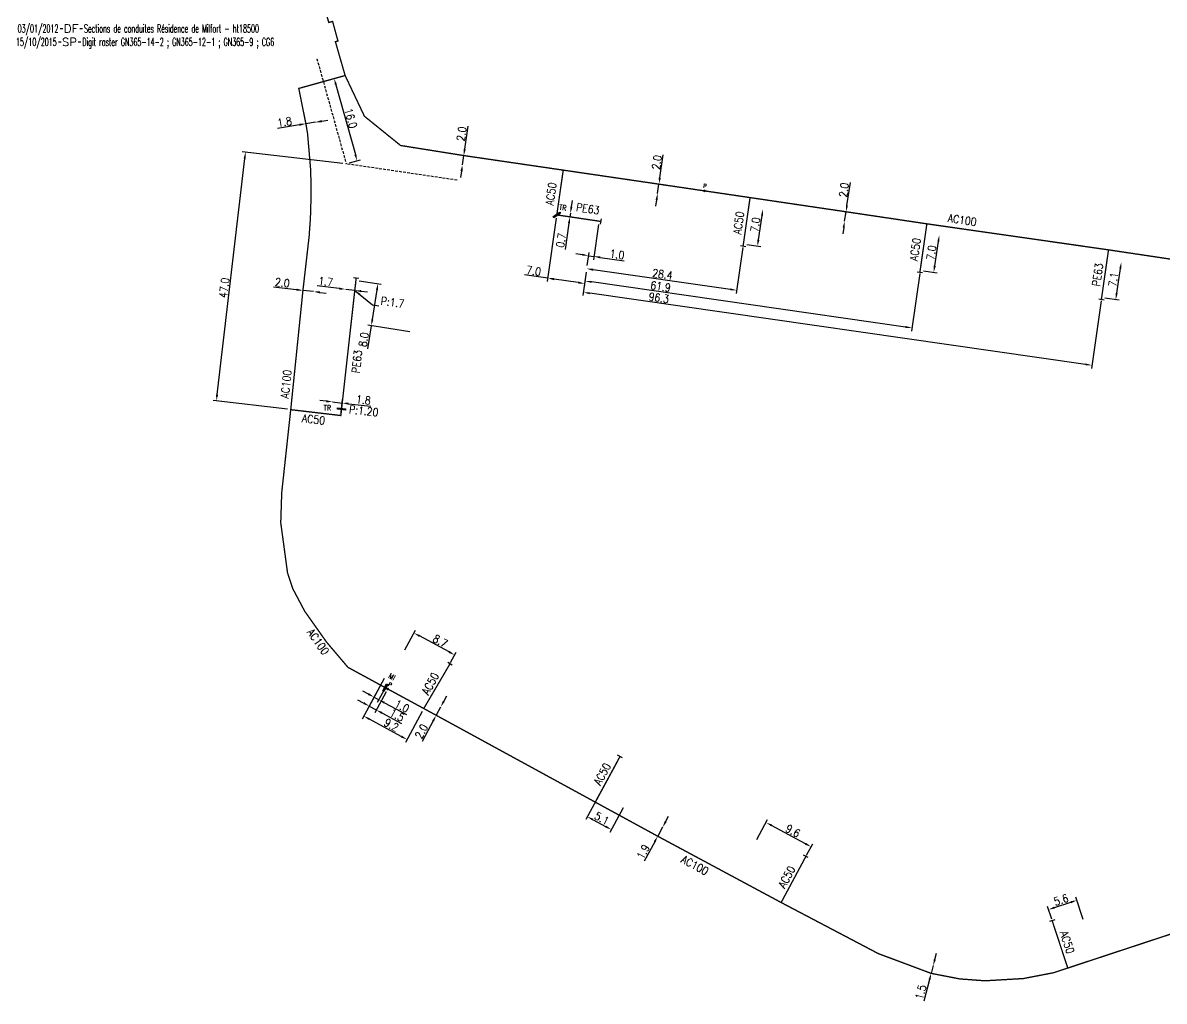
# Model space of a CAD drawing. Header units: millimetres. Extents: x 115991 to 117009, y 129000 to 129990.
# Drawn here: x 116576.5 to 116790.4, y 129053.6 to 129237.1 of the extents above; entities that cross this region are included whole.
import ezdxf
from ezdxf.enums import TextEntityAlignment as Align

# ---------------------------------------------------------------- set-up
doc = ezdxf.new("R2010")
doc.units = ezdxf.units.MM
doc.header["$PDMODE"] = 34
for name, pattern in [('DASHED', [0.75, 0.5, -0.25]), ('L_25_AP', [2000, 1000, 1000]), ('L_25_PE', [2000, 1000, 1000])]:
    doc.linetypes.add(name, pattern=pattern)
doc.layers.get('0').update_dxf_attribs({"linetype": 'CONTINUOUS'})
doc.layers.get('DEFPOINTS').update_dxf_attribs({"linetype": 'CONTINUOUS'})
for name, color, linetype in [('L_150', 1, 'CONTINUOUS'), ('L_300', 7, 'CONTINUOUS'), ('L_340', 7, 'CONTINUOUS'), ('L_910', 7, 'CONTINUOUS')]:
    doc.layers.add(name, color=color, linetype=linetype)
doc.styles.add('G_ROMANS', font='ROMANS.SHX', dxfattribs={"width": 0.75})
doc.styles.get("Standard").update_dxf_attribs({"font": 'romans.shx', "width": 0.85})
doc.dimstyles.get("Standard").update_dxf_attribs({"dimtxt": 1.5, "dimasz": 1.2, "dimexe": 0.625, "dimexo": 0.625, "dimgap": 0.25, "dimtad": 1, "dimdec": 1, "dimzin": 0, "dimdsep": 46, "dimtxsty": 'Standard', "dimcen": -0.5, "dimadec": 0, "dimazin": 0, "dimtfac": 1, "dimtdec": 1, "dimtmove": 0, "dimatfit": 3, "dimfxl": 0, "dimtolj": 1, "dimtzin": 0, "dimarcsym": 0})

# ---------------------------------------------------------------- blocks, each defined once
blk = doc.blocks.new('GIS_MODF')
at = {"color": 0, "linetype": 'Continuous', "flags": 128}
for points in [[(-2.18, -0.01), (-1.68, -0.01)], [(1.52, -0.01), (2.02, -0.01)]]:
    blk.add_lwpolyline(points, dxfattribs=at)
at = {"color": 0, "linetype": 'Continuous', "width": 0.5}
blk.add_attdef('DATE', text='', height=1.5, dxfattribs=at).set_placement((-2.5, -0.8), align=Align.RIGHT)
at = {"color": 0, "linetype": 'Continuous', "width": 1.771291}
blk.add_attdef('USER', text='', height=1.5, dxfattribs=at).set_placement((-1.51, -0.8), (1.28, -0.8), align=Align.FIT)
at = {"color": 0, "linetype": 'Continuous', "width": 0.5}
blk.add_attdef('DESC', (2.29, -0.8), '', height=1.5, dxfattribs=at)
blk = doc.blocks.new('*D537')
at = {"layer": 'DEFPOINTS', "color": 0, "linetype": 'Continuous', "transparency": 16777216}
for p in [(116644.5, 129114.69), (116640.37, 129107.08), (116651.61, 129108.51)]:
    blk.add_point(p, dxfattribs=at)
at = {"layer": 'L_150', "color": 0, "linetype": 'Continuous', "lineweight": -2, "transparency": 16777216}
for p, q in [((116644.2, 129114.14), (116640.07, 129106.53)), ((116647.4, 129103.27), (116641.43, 129106.51)), ((116651.31, 129107.96), (116648.16, 129102.15))]:
    blk.add_line(p, q, dxfattribs=at)
at = {"layer": 'L_150', "color": 0, "linetype": 'Continuous', "transparency": 16777216}
for points in [[(116641.52, 129106.69), (116641.33, 129106.34), (116640.37, 129107.08)], [(116647.5, 129103.45), (116647.31, 129103.09), (116648.46, 129102.7)]]:
    blk.add_solid(points, dxfattribs=at)
at = {"layer": 'L_150', "color": 0, "linetype": 'Continuous', "transparency": 16777216, "insert": (116645.54, 129105.42), "char_height": 1.5, "attachment_point": 5, "rotation": 331.5346}
blk.add_mtext('\\A1;9.2', dxfattribs=at)
blk = doc.blocks.new('*D539')
at = {"layer": 'DEFPOINTS', "color": 0, "linetype": 'Continuous', "transparency": 16777216}
for p in [(116644.5, 129114.69), (116644.84, 129112.18), (116641.39, 129108.96)]:
    blk.add_point(p, dxfattribs=at)
at = {"layer": 'L_300', "color": 0, "linetype": 'Continuous', "lineweight": -2, "transparency": 16777216}
for p, q in [((116644.2, 129114.14), (116641.09, 129108.41)), ((116644.54, 129111.63), (116642.41, 129107.69)), ((116640.33, 129109.53), (116639.28, 129110.1)), ((116641.39, 129108.96), (116642.71, 129108.24)), ((116643.76, 129107.67), (116647.44, 129105.68))]:
    blk.add_line(p, q, dxfattribs=at)
at = {"layer": 'L_300', "color": 0, "linetype": 'Continuous', "transparency": 16777216}
for points in [[(116640.43, 129109.71), (116640.24, 129109.35), (116641.39, 129108.96)], [(116643.86, 129107.85), (116643.67, 129107.5), (116642.71, 129108.24)]]:
    blk.add_solid(points, dxfattribs=at)
at = {"layer": 'L_300', "color": 0, "linetype": 'Continuous', "transparency": 16777216, "insert": (116646.61, 129107.27), "char_height": 1.5, "attachment_point": 5, "rotation": 331.5346}
blk.add_mtext('\\A1;1.5', dxfattribs=at)
blk = doc.blocks.new('L_340_16')
at = {"linetype": 'Continuous'}
blk.add_hatch(color=0, dxfattribs=at).paths.add_polyline_path([(0.12, 0.75), (-0.12, 0.75), (-0.12, -0.75), (0.12, -0.75)])
at = {"color": 0, "linetype": 'Continuous'}
blk.add_lwpolyline([(-0.12, 0.75), (0.12, 0.75), (0.12, -0.75), (-0.12, -0.75)], close=True, dxfattribs=at)
at = {"color": 0, "linetype": 'Continuous', "width": 0.75}
for tag, height, flags, p in [('MI', 1, 8, (0, 2.5)), ('DEF_TYPE', 1.2, 3, (0, -6.94)), ('DEF_LEG', 1.2, 3, (0, -5))]:
    blk.add_attdef(tag, text='', height=height, dxfattribs=dict(at, flags=flags)).set_placement(p, align=Align.MIDDLE)
blk = doc.blocks.new('L_300_12')
at = {"color": 0, "linetype": 'Continuous', "const_width": 0.497, "flags": 128}
blk.add_lwpolyline([(-0.25, 0, 1), (0.25, 0, 1)], format="xyb", close=True, dxfattribs=at)
at = {"color": 0, "linetype": 'Continuous', "style": 'G_ROMANS', "width": 0.75}
blk.add_text('P', height=1.5, dxfattribs=at).set_placement((0, 1.85), align=Align.MIDDLE)
at = {"color": 0, "linetype": 'Continuous', "style": 'G_ROMANS', "width": 0.75, "flags": 3}
for tag, p in [('DEF_COUP', (0, -7.5)), ('DEF_LEG', (0, -5)), ('DEF_TYPE', (0, -10))]:
    blk.add_attdef(tag, text='', height=1.2, dxfattribs=at).set_placement(p, align=Align.MIDDLE)
blk = doc.blocks.new('L_340_07')
at = {"color": 0, "linetype": 'Continuous', "const_width": 0.25, "flags": 128}
blk.add_lwpolyline([(0, 0), (1.25, 0)], dxfattribs=at)
at = {"color": 0, "linetype": 'Continuous', "flags": 128}
blk.add_lwpolyline([(1.25, -0.5), (1.25, 0.5)], dxfattribs=at)
at = {"color": 0, "linetype": 'Continuous', "style": 'G_ROMANS', "width": 0.75, "flags": 3}
for tag, p in [('DEF_LEG', (0.72, -3.47)), ('DEF_COUP', (0.72, -5.97)), ('DEF_TYPE', (0.72, -8.47))]:
    blk.add_attdef(tag, text='', height=1.2, dxfattribs=at).set_placement(p, align=Align.MIDDLE)
blk = doc.blocks.new('L_340_19')
at = {"linetype": 'Continuous'}
blk.add_hatch(color=0, dxfattribs=at).paths.add_polyline_path([(0.125, 0.75), (-0.125, 0.75), (-0.125, -0.75), (0.125, -0.75)])
at = {"color": 0, "linetype": 'Continuous'}
blk.add_lwpolyline([(-0.125, 0.75), (0.125, 0.75), (0.125, -0.75), (-0.125, -0.75)], close=True, dxfattribs=at)
at = {"color": 0, "linetype": 'Continuous', "style": 'G_ROMANS', "width": 0.75}
for tag, height, flags, p in [('TR', 1.5, 8, (0, 3)), ('DEF_LEG', 1.2, 3, (0, -5)), ('DEF_COUP', 1.2, 3, (0, -7.5)), ('DEF_TYPE', 1.2, 3, (0, -10))]:
    blk.add_attdef(tag, text='', height=height, dxfattribs=dict(at, flags=flags)).set_placement(p, align=Align.MIDDLE)
blk = doc.blocks.new('*D463')
at = {"layer": 'DEFPOINTS', "color": 0, "linetype": 'Continuous', "transparency": 16777216}
for p in [(116636.87, 129227.21), (116637.07, 129210.65), (116639.11, 129211.22)]:
    blk.add_point(p, dxfattribs=at)
at = {"layer": 'L_150', "color": 0, "linetype": 'Continuous', "lineweight": -2, "transparency": 16777216}
for p, q in [((116636.27, 129227.04), (116634.22, 129226.47)), ((116635.14, 129225.48), (116638.79, 129212.38)), ((116637.67, 129210.82), (116639.72, 129211.39))]:
    blk.add_line(p, q, dxfattribs=at)
at = {"layer": 'L_150', "color": 0, "linetype": 'Continuous', "transparency": 16777216}
for points in [[(116635.34, 129225.53), (116634.95, 129225.42), (116634.82, 129226.63)], [(116638.98, 129212.43), (116638.6, 129212.32), (116639.11, 129211.22)]]:
    blk.add_solid(points, dxfattribs=at)
at = {"layer": 'L_150', "color": 0, "linetype": 'Continuous', "transparency": 16777216, "insert": (116637.93, 129219.2), "char_height": 1.5, "attachment_point": 5, "rotation": 285.558}
blk.add_mtext('\\A1;16.0', dxfattribs=at)
blk = doc.blocks.new('*D465')
at = {"layer": 'DEFPOINTS', "color": 0, "linetype": 'Continuous', "transparency": 16777216}
for p in [(116676.54, 129201.07), (116682.16, 129190.97), (116674.84, 129189.2)]:
    blk.add_point(p, dxfattribs=at)
at = {"layer": 'L_340', "color": 0, "linetype": 'Continuous', "lineweight": -2, "transparency": 16777216}
for p, q in [((116676.45, 129200.46), (116674.75, 129188.58)), ((116682.07, 129190.35), (116681.68, 129187.58)), ((116674.84, 129189.2), (116670.51, 129189.82)), ((116680.58, 129188.37), (116676.03, 129189.03))]:
    blk.add_line(p, q, dxfattribs=at)
at = {"layer": 'L_340', "color": 0, "linetype": 'Continuous', "transparency": 16777216}
for points in [[(116676.05, 129189.23), (116676, 129188.83), (116674.84, 129189.2)], [(116680.61, 129188.57), (116680.55, 129188.18), (116681.77, 129188.2)]]:
    blk.add_solid(points, dxfattribs=at)
at = {"layer": 'L_340', "color": 0, "linetype": 'Continuous', "transparency": 16777216, "insert": (116672.22, 129190.58), "char_height": 1.5, "attachment_point": 5, "rotation": 351.8258}
blk.add_mtext('\\A1;7.0', dxfattribs=at)
blk = doc.blocks.new('*D466')
at = {"layer": 'DEFPOINTS', "color": 0, "linetype": 'Continuous', "transparency": 16777216}
for p in [(116679.01, 129200.71), (116679.11, 129201.4), (116679.11, 129201.4)]:
    blk.add_point(p, dxfattribs=at)
at = {"layer": 'L_150', "color": 0, "linetype": 'Continuous', "lineweight": -2, "transparency": 16777216}
for p, q in [((116679.28, 129202.59), (116679.46, 129203.78)), ((116679.11, 129201.4), (116679.01, 129200.71)), ((116678.83, 129199.52), (116678.1, 129194.59))]:
    blk.add_line(p, q, dxfattribs=at)
at = {"layer": 'L_150', "color": 0, "linetype": 'Continuous', "transparency": 16777216}
for points in [[(116678.63, 129199.55), (116679.03, 129199.49), (116679.01, 129200.71)], [(116679.09, 129202.62), (116679.48, 129202.56), (116679.11, 129201.4)]]:
    blk.add_solid(points, dxfattribs=at)
at = {"layer": 'L_150', "color": 0, "linetype": 'Continuous', "transparency": 16777216, "insert": (116677.34, 129196.31), "char_height": 1.5, "attachment_point": 5, "rotation": 81.5916}
blk.add_mtext('\\A1;0.7', dxfattribs=at)
blk = doc.blocks.new('*D521')
at = {"layer": 'DEFPOINTS', "color": 0, "linetype": 'Continuous', "transparency": 16777216}
for p in [(116659.11, 129212.2), (116658.86, 129210.46), (116658.86, 129210.46)]:
    blk.add_point(p, dxfattribs=at)
at = {"layer": 'L_150', "color": 0, "linetype": 'Continuous', "lineweight": -2, "transparency": 16777216}
for p, q in [((116659.29, 129213.38), (116659.93, 129217.71)), ((116658.86, 129210.46), (116659.11, 129212.2)), ((116658.68, 129209.28), (116658.5, 129208.09)), ((116659.47, 129210.37), (116659.47, 129210.37))]:
    blk.add_line(p, q, dxfattribs=at)
at = {"layer": 'L_150', "color": 0, "linetype": 'Continuous', "transparency": 16777216}
for points in [[(116659.09, 129213.41), (116659.48, 129213.35), (116659.11, 129212.2)], [(116658.48, 129209.31), (116658.88, 129209.25), (116658.86, 129210.46)]]:
    blk.add_solid(points, dxfattribs=at)
at = {"layer": 'L_150', "color": 0, "linetype": 'Continuous', "transparency": 16777216, "insert": (116658.7, 129216.28), "char_height": 1.5, "attachment_point": 5, "rotation": 81.5946}
blk.add_mtext('\\A1;2.0', dxfattribs=at)
blk = doc.blocks.new('*D527')
at = {"layer": 'DEFPOINTS', "color": 0, "linetype": 'Continuous', "transparency": 16777216}
for p in [(116782.36, 129192.22), (116782.36, 129192.22), (116778.68, 129185.61)]:
    blk.add_point(p, dxfattribs=at)
at = {"layer": 'L_340', "color": 0, "linetype": 'Continuous', "lineweight": -2, "transparency": 16777216}
for p, q in [((116781.5, 129186.4), (116782.18, 129191.03)), ((116779.3, 129185.52), (116781.94, 129185.13))]:
    blk.add_line(p, q, dxfattribs=at)
at = {"layer": 'L_340', "color": 0, "linetype": 'Continuous', "transparency": 16777216}
for points in [[(116781.98, 129191.06), (116782.38, 129191), (116782.36, 129192.22)], [(116781.3, 129186.43), (116781.7, 129186.38), (116781.32, 129185.22)]]:
    blk.add_solid(points, dxfattribs=at)
at = {"layer": 'L_340', "color": 0, "linetype": 'Continuous', "transparency": 16777216, "insert": (116780.86, 129188.95), "char_height": 1.5, "attachment_point": 5, "rotation": 81.5946}
blk.add_mtext('\\A1;7.1', dxfattribs=at)
blk = doc.blocks.new('*D530')
at = {"layer": 'DEFPOINTS', "color": 0, "linetype": 'Continuous', "transparency": 16777216}
for p in [(116629.51, 129218.17), (116631.29, 129218.46), (116631.29, 129218.46)]:
    blk.add_point(p, dxfattribs=at)
at = {"layer": 'L_150', "color": 0, "linetype": 'Continuous', "lineweight": -2, "transparency": 16777216}
for p, q in [((116628.33, 129217.97), (116624.2, 129217.28)), ((116631.29, 129218.46), (116629.51, 129218.17)), ((116632.47, 129218.66), (116633.65, 129218.86))]:
    blk.add_line(p, q, dxfattribs=at)
at = {"layer": 'L_150', "color": 0, "linetype": 'Continuous', "transparency": 16777216}
for points in [[(116628.3, 129218.17), (116628.36, 129217.77), (116629.51, 129218.17)], [(116632.44, 129218.86), (116632.5, 129218.46), (116631.29, 129218.46)]]:
    blk.add_solid(points, dxfattribs=at)
at = {"layer": 'L_150', "color": 0, "linetype": 'Continuous', "transparency": 16777216, "insert": (116625.51, 129218.51), "char_height": 1.5, "attachment_point": 5, "rotation": 9.4816}
blk.add_mtext('\\A1;1.8', dxfattribs=at)
blk = doc.blocks.new('*D531')
at = {"layer": 'DEFPOINTS', "color": 0, "linetype": 'Continuous', "transparency": 16777216}
for p in [(116638.89, 129188.84), (116641.77, 129180.28), (116649.62, 129179.03)]:
    blk.add_point(p, dxfattribs=at)
at = {"layer": 'L_340', "color": 0, "linetype": 'Continuous', "lineweight": -2, "transparency": 16777216}
for p, q in [((116639.51, 129188.74), (116643.65, 129188.08)), ((116642.84, 129187), (116641.96, 129181.47)), ((116641.77, 129180.28), (116641.08, 129175.97)), ((116649.01, 129179.13), (116641.15, 129180.38))]:
    blk.add_line(p, q, dxfattribs=at)
at = {"layer": 'L_340', "color": 0, "linetype": 'Continuous', "transparency": 16777216}
for points in [[(116642.64, 129187.03), (116643.04, 129186.97), (116643.03, 129188.18)], [(116641.76, 129181.5), (116642.16, 129181.44), (116641.77, 129180.28)]]:
    blk.add_solid(points, dxfattribs=at)
at = {"layer": 'L_340', "color": 0, "linetype": 'Continuous', "transparency": 16777216, "insert": (116640.34, 129177.69), "char_height": 1.5, "attachment_point": 5, "rotation": 80.9346}
blk.add_mtext('\\A1;8.0', dxfattribs=at)
blk = doc.blocks.new('*D532')
at = {"layer": 'DEFPOINTS', "color": 0, "linetype": 'Continuous', "transparency": 16777216}
for p in [(116638.89, 129188.84), (116636.97, 129187.11), (116636.97, 129187.11)]:
    blk.add_point(p, dxfattribs=at)
at = {"layer": 'L_340', "color": 0, "linetype": 'Continuous', "lineweight": -2, "transparency": 16777216}
for p, q in [((116638.82, 129188.22), (116638.59, 129186.29)), ((116635.78, 129187.25), (116631.62, 129187.75)), ((116638.66, 129186.91), (116636.97, 129187.11)), ((116637.05, 129187.73), (116637.05, 129187.73)), ((116639.85, 129186.77), (116641.04, 129186.63))]:
    blk.add_line(p, q, dxfattribs=at)
at = {"layer": 'L_340', "color": 0, "linetype": 'Continuous', "transparency": 16777216}
for points in [[(116635.81, 129187.45), (116635.76, 129187.06), (116636.97, 129187.11)], [(116639.88, 129186.97), (116639.83, 129186.57), (116638.66, 129186.91)]]:
    blk.add_solid(points, dxfattribs=at)
at = {"layer": 'L_340', "color": 0, "linetype": 'Continuous', "transparency": 16777216, "insert": (116633.22, 129188.57), "char_height": 1.5, "attachment_point": 5, "rotation": 353.2099}
blk.add_mtext('\\A1;1.7', dxfattribs=at)
blk = doc.blocks.new('*D533')
at = {"layer": 'DEFPOINTS', "color": 0, "linetype": 'Continuous', "transparency": 16777216}
for p in [(116628.96, 129186.92), (116630.95, 129186.69), (116630.95, 129186.69)]:
    blk.add_point(p, dxfattribs=at)
at = {"layer": 'L_150', "color": 0, "linetype": 'Continuous', "lineweight": -2, "transparency": 16777216}
for p, q in [((116627.77, 129187.05), (116623.42, 129187.55)), ((116630.95, 129186.69), (116628.96, 129186.92)), ((116632.14, 129186.55), (116633.33, 129186.41))]:
    blk.add_line(p, q, dxfattribs=at)
at = {"layer": 'L_150', "color": 0, "linetype": 'Continuous', "transparency": 16777216}
for points in [[(116627.79, 129187.25), (116627.74, 129186.85), (116628.96, 129186.92)], [(116632.16, 129186.75), (116632.12, 129186.35), (116630.95, 129186.69)]]:
    blk.add_solid(points, dxfattribs=at)
at = {"layer": 'L_150', "color": 0, "linetype": 'Continuous', "transparency": 16777216, "insert": (116625.11, 129188.36), "char_height": 1.5, "attachment_point": 5, "rotation": 353.4539}
blk.add_mtext('\\A1;2.0', dxfattribs=at)
blk = doc.blocks.new('*D534')
at = {"layer": 'DEFPOINTS', "color": 0, "linetype": 'Continuous', "transparency": 16777216}
for p in [(116618.19, 129212.86), (116637.07, 129210.65), (116626.67, 129164.55)]:
    blk.add_point(p, dxfattribs=at)
at = {"layer": 'L_150', "color": 0, "linetype": 'Continuous', "lineweight": -2, "transparency": 16777216}
for p, q in [((116612.87, 129167.37), (116618.05, 129211.67)), ((116636.44, 129210.72), (116617.57, 129212.93)), ((116626.05, 129164.62), (116612.11, 129166.25))]:
    blk.add_line(p, q, dxfattribs=at)
at = {"layer": 'L_150', "color": 0, "linetype": 'Continuous', "transparency": 16777216}
for points in [[(116617.85, 129211.69), (116618.25, 129211.64), (116618.19, 129212.86)], [(116612.67, 129167.39), (116613.07, 129167.34), (116612.73, 129166.18)]]:
    blk.add_solid(points, dxfattribs=at)
at = {"layer": 'L_150', "color": 0, "linetype": 'Continuous', "transparency": 16777216, "insert": (116614.2, 129187.39), "char_height": 1.5, "attachment_point": 5, "rotation": 83.3319}
blk.add_mtext('\\A1;47.0', dxfattribs=at)
blk = doc.blocks.new('*D535')
at = {"layer": 'DEFPOINTS', "color": 0, "linetype": 'Continuous', "transparency": 16777216}
for p in [(116634.53, 129166), (116634.53, 129166), (116636.06, 129163.45)]:
    blk.add_point(p, dxfattribs=at)
at = {"layer": 'L_150', "color": 0, "linetype": 'Continuous', "lineweight": -2, "transparency": 16777216}
for p, q in [((116636.13, 129164.07), (116636.38, 129166.43)), ((116633.33, 129166.13), (116632.14, 129166.26)), ((116634.53, 129166), (116636.32, 129165.8)), ((116637.51, 129165.67), (116641.67, 129165.22))]:
    blk.add_line(p, q, dxfattribs=at)
at = {"layer": 'L_150', "color": 0, "linetype": 'Continuous', "transparency": 16777216}
for points in [[(116633.36, 129166.33), (116633.31, 129165.93), (116634.53, 129166)], [(116637.53, 129165.87), (116637.49, 129165.48), (116636.32, 129165.8)]]:
    blk.add_solid(points, dxfattribs=at)
at = {"layer": 'L_150', "color": 0, "linetype": 'Continuous', "transparency": 16777216, "insert": (116640.3, 129166.38), "char_height": 1.5, "attachment_point": 5, "rotation": 353.8179}
blk.add_mtext('\\A1;1.8', dxfattribs=at)
blk = doc.blocks.new('*D536')
at = {"layer": 'DEFPOINTS', "color": 0, "linetype": 'Continuous', "transparency": 16777216}
for p in [(116654.77, 129108.78), (116654.77, 129108.78), (116653.94, 129107.24)]:
    blk.add_point(p, dxfattribs=at)
at = {"layer": 'L_150', "color": 0, "linetype": 'Continuous', "lineweight": -2, "transparency": 16777216}
for p, q in [((116655.35, 129109.84), (116655.92, 129110.89)), ((116654.77, 129108.78), (116653.94, 129107.24)), ((116653.37, 129106.19), (116651.28, 129102.35))]:
    blk.add_line(p, q, dxfattribs=at)
at = {"layer": 'L_150', "color": 0, "linetype": 'Continuous', "transparency": 16777216}
for points in [[(116655.17, 129109.93), (116655.52, 129109.74), (116654.77, 129108.78)], [(116653.19, 129106.28), (116653.54, 129106.09), (116653.94, 129107.24)]]:
    blk.add_solid(points, dxfattribs=at)
at = {"layer": 'L_150', "color": 0, "linetype": 'Continuous', "transparency": 16777216, "insert": (116651.16, 129104.22), "char_height": 1.5, "attachment_point": 5, "rotation": 61.5346}
blk.add_mtext('\\A1;2.0', dxfattribs=at)
blk = doc.blocks.new('*D540')
at = {"layer": 'DEFPOINTS', "color": 0, "linetype": 'Continuous', "transparency": 16777216}
for p in [(116649.75, 129122.68), (116647.74, 129118.97), (116656.33, 129116.56)]:
    blk.add_point(p, dxfattribs=at)
at = {"layer": 'L_340', "color": 0, "linetype": 'Continuous', "lineweight": -2, "transparency": 16777216}
for p, q in [((116648.04, 129119.52), (116650.04, 129123.23)), ((116656.35, 129119.12), (116650.8, 129122.11)), ((116656.63, 129117.11), (116657.7, 129119.1))]:
    blk.add_line(p, q, dxfattribs=at)
at = {"layer": 'L_340', "color": 0, "linetype": 'Continuous', "transparency": 16777216}
for points in [[(116650.9, 129122.29), (116650.71, 129121.94), (116649.75, 129122.68)], [(116656.44, 129119.3), (116656.25, 129118.94), (116657.4, 129118.55)]]:
    blk.add_solid(points, dxfattribs=at)
at = {"layer": 'L_340', "color": 0, "linetype": 'Continuous', "transparency": 16777216, "insert": (116654.69, 129121.15), "char_height": 1.5, "attachment_point": 5, "rotation": 331.6452}
blk.add_mtext('\\A1;8.7', dxfattribs=at)
blk = doc.blocks.new('*D538')
at = {"layer": 'DEFPOINTS', "color": 0, "linetype": 'Continuous', "transparency": 16777216}
for p in [(116644.5, 129114.69), (116644.4, 129112.42), (116642.3, 129110.64)]:
    blk.add_point(p, dxfattribs=at)
at = {"layer": 'L_340', "color": 0, "linetype": 'Continuous', "lineweight": -2, "transparency": 16777216}
for p, q in [((116644.2, 129114.14), (116642, 129110.09)), ((116641.24, 129111.21), (116640.19, 129111.79)), ((116644.1, 129111.87), (116642.88, 129109.62)), ((116642.3, 129110.64), (116643.18, 129110.16)), ((116644.23, 129109.59), (116648.36, 129107.36))]:
    blk.add_line(p, q, dxfattribs=at)
at = {"layer": 'L_340', "color": 0, "linetype": 'Continuous', "transparency": 16777216}
for points in [[(116641.34, 129111.39), (116641.15, 129111.04), (116642.3, 129110.64)], [(116644.33, 129109.77), (116644.14, 129109.42), (116643.18, 129110.16)]]:
    blk.add_solid(points, dxfattribs=at)
at = {"layer": 'L_340', "color": 0, "linetype": 'Continuous', "transparency": 16777216, "insert": (116647.52, 129108.95), "char_height": 1.5, "attachment_point": 5, "rotation": 331.5346}
blk.add_mtext('\\A1;1.0', dxfattribs=at)
blk = doc.blocks.new('*D541')
at = {"layer": 'DEFPOINTS', "color": 0, "linetype": 'Continuous', "transparency": 16777216}
for p in [(116696.37, 129086.23), (116695.46, 129084.56), (116695.46, 129084.56)]:
    blk.add_point(p, dxfattribs=at)
at = {"layer": 'L_150', "color": 0, "linetype": 'Continuous', "lineweight": -2, "transparency": 16777216}
for p, q in [((116696.94, 129087.29), (116697.51, 129088.34)), ((116696.37, 129086.23), (116695.46, 129084.56)), ((116694.89, 129083.51), (116692.92, 129079.88))]:
    blk.add_line(p, q, dxfattribs=at)
at = {"layer": 'L_150', "color": 0, "linetype": 'Continuous', "transparency": 16777216}
for points in [[(116696.76, 129087.38), (116697.12, 129087.19), (116696.37, 129086.23)], [(116694.71, 129083.6), (116695.07, 129083.41), (116695.46, 129084.56)]]:
    blk.add_solid(points, dxfattribs=at)
at = {"layer": 'L_150', "color": 0, "linetype": 'Continuous', "transparency": 16777216, "insert": (116692.74, 129081.64), "char_height": 1.5, "attachment_point": 5, "rotation": 61.5346}
blk.add_mtext('\\A1;1.9', dxfattribs=at)
blk = doc.blocks.new('*D542')
at = {"layer": 'DEFPOINTS', "color": 0, "linetype": 'Continuous', "transparency": 16777216}
for p in [(116688.21, 129099.18), (116689.28, 129090.45), (116686.76, 129085.8)]:
    blk.add_point(p, dxfattribs=at)
at = {"layer": 'L_340', "color": 0, "linetype": 'Continuous', "lineweight": -2, "transparency": 16777216}
for p, q in [((116687.91, 129098.63), (116681.98, 129087.68)), ((116688.98, 129089.9), (116686.46, 129085.25)), ((116683.33, 129087.66), (116685.7, 129086.37))]:
    blk.add_line(p, q, dxfattribs=at)
at = {"layer": 'L_340', "color": 0, "linetype": 'Continuous', "transparency": 16777216}
for points in [[(116683.42, 129087.84), (116683.23, 129087.48), (116682.27, 129088.23)], [(116685.8, 129086.55), (116685.61, 129086.2), (116686.76, 129085.8)]]:
    blk.add_solid(points, dxfattribs=at)
at = {"layer": 'L_340', "color": 0, "linetype": 'Continuous', "transparency": 16777216, "insert": (116684.99, 129087.9), "char_height": 1.5, "attachment_point": 5, "rotation": 331.5346}
blk.add_mtext('\\A1;5.1', dxfattribs=at)
blk = doc.blocks.new('*D464')
at = {"layer": 'DEFPOINTS', "color": 0, "linetype": 'Continuous', "transparency": 16777216}
for p in [(116684.46, 129199.9), (116683.51, 129193.28), (116682.16, 129190.97)]:
    blk.add_point(p, dxfattribs=at)
at = {"layer": 'L_340', "color": 0, "linetype": 'Continuous', "lineweight": -2, "transparency": 16777216}
for p, q in [((116684.37, 129199.29), (116683.42, 129192.66)), ((116681.33, 129193.59), (116680.14, 129193.77)), ((116682.25, 129191.59), (116682.61, 129194.04)), ((116682.52, 129193.42), (116683.51, 129193.28)), ((116684.69, 129193.11), (116689.19, 129192.47))]:
    blk.add_line(p, q, dxfattribs=at)
at = {"layer": 'L_340', "color": 0, "linetype": 'Continuous', "transparency": 16777216}
for points in [[(116681.36, 129193.79), (116681.3, 129193.4), (116682.52, 129193.42)], [(116684.72, 129193.31), (116684.67, 129192.91), (116683.51, 129193.28)]]:
    blk.add_solid(points, dxfattribs=at)
at = {"layer": 'L_340', "color": 0, "linetype": 'Continuous', "transparency": 16777216, "insert": (116687.85, 129193.67), "char_height": 1.5, "attachment_point": 5, "rotation": 351.8258}
blk.add_mtext('\\A1;1.0', dxfattribs=at)
blk = doc.blocks.new('*D519')
at = {"layer": 'DEFPOINTS', "color": 0, "linetype": 'Continuous', "transparency": 16777216}
for p in [(116730.76, 129201.66), (116730.5, 129199.88), (116730.5, 129199.88)]:
    blk.add_point(p, dxfattribs=at)
at = {"layer": 'L_150', "color": 0, "linetype": 'Continuous', "lineweight": -2, "transparency": 16777216}
for p, q in [((116730.93, 129202.85), (116731.57, 129207.17)), ((116730.5, 129199.88), (116730.76, 129201.66)), ((116730.32, 129198.69), (116730.14, 129197.5)), ((116731.11, 129199.79), (116731.11, 129199.79))]:
    blk.add_line(p, q, dxfattribs=at)
at = {"layer": 'L_150', "color": 0, "linetype": 'Continuous', "transparency": 16777216}
for points in [[(116730.74, 129202.88), (116731.13, 129202.82), (116730.76, 129201.66)], [(116730.12, 129198.72), (116730.52, 129198.66), (116730.5, 129199.88)]]:
    blk.add_solid(points, dxfattribs=at)
at = {"layer": 'L_150', "color": 0, "linetype": 'Continuous', "transparency": 16777216, "insert": (116730.35, 129205.75), "char_height": 1.5, "attachment_point": 5, "rotation": 81.5946}
blk.add_mtext('\\A1;2.0', dxfattribs=at)
blk = doc.blocks.new('*D520')
at = {"layer": 'DEFPOINTS', "color": 0, "linetype": 'Continuous', "transparency": 16777216}
for p in [(116695.42, 129205.06), (116695.42, 129205.06), (116695.69, 129206.84)]:
    blk.add_point(p, dxfattribs=at)
at = {"layer": 'L_150', "color": 0, "linetype": 'Continuous', "lineweight": -2, "transparency": 16777216}
for p, q in [((116695.86, 129208.03), (116696.5, 129212.35)), ((116695.42, 129205.06), (116695.69, 129206.84)), ((116695.25, 129203.87), (116695.07, 129202.69))]:
    blk.add_line(p, q, dxfattribs=at)
at = {"layer": 'L_150', "color": 0, "linetype": 'Continuous', "transparency": 16777216}
for points in [[(116695.66, 129208.06), (116696.06, 129208), (116695.69, 129206.84)], [(116695.05, 129203.9), (116695.45, 129203.84), (116695.42, 129205.06)]]:
    blk.add_solid(points, dxfattribs=at)
at = {"layer": 'L_150', "color": 0, "linetype": 'Continuous', "transparency": 16777216, "insert": (116695.28, 129210.93), "char_height": 1.5, "attachment_point": 5, "rotation": 81.5946}
blk.add_mtext('\\A1;2.0', dxfattribs=at)
blk = doc.blocks.new('*D522')
at = {"layer": 'DEFPOINTS', "color": 0, "linetype": 'Continuous', "transparency": 16777216}
for p in [(116711.52, 129195.61), (116682.16, 129190.97), (116682.16, 129190.97)]:
    blk.add_point(p, dxfattribs=at)
at = {"layer": 'L_340', "color": 0, "linetype": 'Continuous', "lineweight": -2, "transparency": 16777216}
for p, q in [((116711.43, 129194.99), (116710.19, 129186.31)), ((116709.09, 129187.1), (116683.35, 129190.8))]:
    blk.add_line(p, q, dxfattribs=at)
at = {"layer": 'L_340', "color": 0, "linetype": 'Continuous', "transparency": 16777216}
for points in [[(116683.38, 129191), (116683.32, 129190.6), (116682.16, 129190.97)], [(116709.12, 129187.3), (116709.06, 129186.9), (116710.28, 129186.93)]]:
    blk.add_solid(points, dxfattribs=at)
at = {"layer": 'L_340', "color": 0, "linetype": 'Continuous', "transparency": 16777216, "insert": (116696.36, 129189.94), "char_height": 1.5, "attachment_point": 5, "rotation": 351.8258}
blk.add_mtext('\\A1;28.4', dxfattribs=at)
blk = doc.blocks.new('*D523')
at = {"layer": 'DEFPOINTS', "color": 0, "linetype": 'Continuous', "transparency": 16777216}
for p in [(116682.16, 129190.97), (116744.66, 129190.69), (116681.84, 129188.68)]:
    blk.add_point(p, dxfattribs=at)
at = {"layer": 'L_340', "color": 0, "linetype": 'Continuous', "lineweight": -2, "transparency": 16777216}
for p, q in [((116682.07, 129190.35), (116681.75, 129188.07)), ((116744.57, 129190.07), (116743.02, 129179.26)), ((116741.92, 129180.05), (116683.02, 129188.51))]:
    blk.add_line(p, q, dxfattribs=at)
at = {"layer": 'L_340', "color": 0, "linetype": 'Continuous', "transparency": 16777216}
for points in [[(116683.05, 129188.71), (116683, 129188.32), (116681.84, 129188.68)], [(116741.95, 129180.25), (116741.89, 129179.86), (116743.11, 129179.88)]]:
    blk.add_solid(points, dxfattribs=at)
at = {"layer": 'L_340', "color": 0, "linetype": 'Continuous', "transparency": 16777216, "insert": (116696, 129187.66), "char_height": 1.5, "attachment_point": 5, "rotation": 351.8258}
blk.add_mtext('\\A1;61.9', dxfattribs=at)
blk = doc.blocks.new('*D524')
at = {"layer": 'DEFPOINTS', "color": 0, "linetype": 'Continuous', "transparency": 16777216}
for p in [(116682.16, 129190.97), (116681.53, 129186.56), (116778.68, 129185.61)]:
    blk.add_point(p, dxfattribs=at)
at = {"layer": 'L_340', "color": 0, "linetype": 'Continuous', "lineweight": -2, "transparency": 16777216}
for p, q in [((116682.07, 129190.35), (116681.44, 129185.94)), ((116775.66, 129173.03), (116682.72, 129186.39)), ((116778.59, 129184.99), (116776.76, 129172.25))]:
    blk.add_line(p, q, dxfattribs=at)
at = {"layer": 'L_340', "color": 0, "linetype": 'Continuous', "transparency": 16777216}
for points in [[(116682.75, 129186.58), (116682.69, 129186.19), (116681.53, 129186.56)], [(116775.69, 129173.23), (116775.64, 129172.84), (116776.85, 129172.86)]]:
    blk.add_solid(points, dxfattribs=at)
at = {"layer": 'L_340', "color": 0, "linetype": 'Continuous', "transparency": 16777216, "insert": (116695.68, 129185.53), "char_height": 1.5, "attachment_point": 5, "rotation": 351.8258}
blk.add_mtext('\\A1;96.3', dxfattribs=at)
blk = doc.blocks.new('*D525')
at = {"layer": 'DEFPOINTS', "color": 0, "linetype": 'Continuous', "transparency": 16777216}
for p in [(116715.19, 129202.14), (116715.19, 129202.14), (116711.52, 129195.61)]:
    blk.add_point(p, dxfattribs=at)
at = {"layer": 'L_340', "color": 0, "linetype": 'Continuous', "lineweight": -2, "transparency": 16777216}
for p, q in [((116714.35, 129196.4), (116715.02, 129200.95)), ((116712.14, 129195.51), (116714.79, 129195.12))]:
    blk.add_line(p, q, dxfattribs=at)
at = {"layer": 'L_340', "color": 0, "linetype": 'Continuous', "transparency": 16777216}
for points in [[(116714.82, 129200.98), (116715.22, 129200.92), (116715.19, 129202.14)], [(116714.15, 129196.43), (116714.54, 129196.37), (116714.17, 129195.21)]]:
    blk.add_solid(points, dxfattribs=at)
at = {"layer": 'L_340', "color": 0, "linetype": 'Continuous', "transparency": 16777216, "insert": (116713.76, 129199.25), "char_height": 1.5, "attachment_point": 5, "rotation": 81.5946}
blk.add_mtext('\\A1;7.0', dxfattribs=at)
blk = doc.blocks.new('*D526')
at = {"layer": 'DEFPOINTS', "color": 0, "linetype": 'Continuous', "transparency": 16777216}
for p in [(116748.24, 129197.26), (116748.24, 129197.26), (116744.66, 129190.69)]:
    blk.add_point(p, dxfattribs=at)
at = {"layer": 'L_340', "color": 0, "linetype": 'Continuous', "lineweight": -2, "transparency": 16777216}
for p, q in [((116747.39, 129191.5), (116748.07, 129196.07)), ((116745.28, 129190.6), (116747.83, 129190.22))]:
    blk.add_line(p, q, dxfattribs=at)
at = {"layer": 'L_340', "color": 0, "linetype": 'Continuous', "transparency": 16777216}
for points in [[(116747.87, 129196.1), (116748.26, 129196.04), (116748.24, 129197.26)], [(116747.19, 129191.53), (116747.59, 129191.47), (116747.21, 129190.31)]]:
    blk.add_solid(points, dxfattribs=at)
at = {"layer": 'L_340', "color": 0, "linetype": 'Continuous', "transparency": 16777216, "insert": (116746.75, 129194), "char_height": 1.5, "attachment_point": 5, "rotation": 81.5946}
blk.add_mtext('\\A1;7.0', dxfattribs=at)
blk = doc.blocks.new('*D543')
at = {"layer": 'DEFPOINTS', "color": 0, "linetype": 'Continuous', "transparency": 16777216}
for p in [(116715.77, 129087.14), (116713.73, 129083.38), (116723.07, 129080.47)]:
    blk.add_point(p, dxfattribs=at)
at = {"layer": 'L_340', "color": 0, "linetype": 'Continuous', "lineweight": -2, "transparency": 16777216}
for p, q in [((116714.03, 129083.93), (116716.06, 129087.69)), ((116723.16, 129083.15), (116716.82, 129086.57)), ((116723.37, 129081.02), (116724.51, 129083.13))]:
    blk.add_line(p, q, dxfattribs=at)
at = {"layer": 'L_340', "color": 0, "linetype": 'Continuous', "transparency": 16777216}
for points in [[(116716.92, 129086.75), (116716.73, 129086.4), (116715.77, 129087.14)], [(116723.25, 129083.33), (116723.06, 129082.98), (116724.21, 129082.58)]]:
    blk.add_solid(points, dxfattribs=at)
at = {"layer": 'L_340', "color": 0, "linetype": 'Continuous', "transparency": 16777216, "insert": (116720.8, 129085.56), "char_height": 1.5, "attachment_point": 5, "rotation": 331.6452}
blk.add_mtext('\\A1;9.6', dxfattribs=at)
blk = doc.blocks.new('*D544')
at = {"layer": 'DEFPOINTS', "color": 0, "linetype": 'Continuous', "transparency": 16777216}
for p in [(116747.1, 129060.29), (116747.1, 129060.29), (116746.72, 129058.84)]:
    blk.add_point(p, dxfattribs=at)
at = {"layer": 'L_150', "color": 0, "linetype": 'Continuous', "lineweight": -2, "transparency": 16777216}
for p, q in [((116747.4, 129061.45), (116747.71, 129062.61)), ((116747.1, 129060.29), (116746.72, 129058.84)), ((116746.42, 129057.68), (116745.35, 129053.63))]:
    blk.add_line(p, q, dxfattribs=at)
at = {"layer": 'L_150', "color": 0, "linetype": 'Continuous', "transparency": 16777216}
for points in [[(116747.21, 129061.5), (116747.6, 129061.4), (116747.1, 129060.29)], [(116746.22, 129057.73), (116746.61, 129057.63), (116746.72, 129058.84)]]:
    blk.add_solid(points, dxfattribs=at)
at = {"layer": 'L_150', "color": 0, "linetype": 'Continuous', "transparency": 16777216, "insert": (116744.77, 129055.33), "char_height": 1.5, "attachment_point": 5, "rotation": 75.3391}
blk.add_mtext('\\A1;1.5', dxfattribs=at)
blk = doc.blocks.new('*D545')
at = {"layer": 'DEFPOINTS', "color": 0, "linetype": 'Continuous', "transparency": 16777216}
for p in [(116774.03, 129072.55), (116769.51, 129068.39), (116775.41, 129068.38)]:
    blk.add_point(p, dxfattribs=at)
at = {"layer": 'L_340', "color": 0, "linetype": 'Continuous', "lineweight": -2, "transparency": 16777216}
for p, q in [((116775.21, 129068.97), (116773.84, 129073.15)), ((116769.31, 129068.98), (116768.52, 129071.4)), ((116769.85, 129071.18), (116772.89, 129072.18))]:
    blk.add_line(p, q, dxfattribs=at)
at = {"layer": 'L_340', "color": 0, "linetype": 'Continuous', "transparency": 16777216}
for points in [[(116772.83, 129072.37), (116772.96, 129071.99), (116774.03, 129072.55)], [(116769.79, 129071.37), (116769.92, 129070.99), (116768.71, 129070.8)]]:
    blk.add_solid(points, dxfattribs=at)
at = {"layer": 'L_340', "color": 0, "linetype": 'Continuous', "transparency": 16777216, "insert": (116771.06, 129072.63), "char_height": 1.5, "attachment_point": 5, "rotation": 18.2197}
blk.add_mtext('\\A1;5.6', dxfattribs=at)

msp = doc.modelspace()

# ---------------------------------------------------------------- linework, layer by layer
at = {"layer": 'L_150', "linetype": 'L_25_AP', "const_width": 0.25, "flags": 128}
for points in [[(116636.87, 129227.21), (116628.18, 129224.79), (116629.51, 129218.17), (116629.83, 129216.27), (116630.41, 129209.5), (116630.5, 129205.15), (116630.36, 129200.47), (116630.12, 129197.05), (116628.96, 129186.92), (116626.67, 129164.55), (116624.98, 129148.98), (116624.8, 129143.34), (116626.07, 129133.96), (116627.06, 129130.97), (116629.28, 129126.77), (116633.37, 129120.98), (116637.41, 129116.22), (116644.4, 129112.42), (116644.84, 129112.18), (116651.61, 129108.51), (116653.94, 129107.24), (116695.46, 129084.56), (116718.6, 129072.13), (116736.83, 129062.54), (116746.72, 129058.84), (116752.1, 129057.8), (116756.78, 129057.45), (116763.99, 129057.87), (116769.66, 129058.96), (116772.32, 129059.84), (116783.44, 129063.51), (116806.83, 129071.23), (116815.2, 129074), (116821.77, 129077.62), (116826.56, 129081.24), (116829.65, 129084.47), (116832.95, 129088.78), (116835.77, 129094.44), (116836.84, 129097.94), (116836.84, 129097.94), (116838.28, 129107.05), (116838.25, 129107.79), (116837.01, 129134.92), (116835.75, 129156.27), (116835.19, 129165.85), (116835.14, 129174.5), (116835.99, 129176.07), (116838.43, 129180.58), (116853.26, 129190.55), (116856.7, 129192.99), (116861.44, 129197.41), (116865.72, 129202.2), (116870.06, 129210.01), (116873.04, 129213.93), (116873.04, 129213.93), (116876.3, 129218.31), (116876.19, 129221.3), (116875.82, 129231.25), (116873.91, 129262.18), (116872.37, 129292.22), (116871.17, 129318), (116870.48, 129329.66), (116870.05, 129336.75), (116866.35, 129359.88), (116865.44, 129365.52)], [(116623.29, 129288.04), (116623.42, 129287.56), (116622.36, 129287.27), (116621.87, 129286.63), (116620.98, 129284.32), (116624.59, 129271.06), (116632.31, 129242.31), (116633.8, 129237.16), (116634.52, 129237.35), (116635.52, 129233.69), (116635.04, 129233.56), (116636.87, 129227.21), (116640.48, 129219.58), (116647.26, 129214.09), (116659.11, 129212.2), (116677.75, 129209.47), (116695.69, 129206.84), (116704.23, 129205.58), (116712.77, 129204.32), (116730.76, 129201.66), (116745.91, 129199.4), (116779.96, 129194.52), (116797.59, 129191.88), (116800.28, 129191.49), (116800.35, 129191.98), (116804.41, 129191.38), (116804.23, 129190.19), (116806.45, 129189.87), (116826.53, 129187.1), (116827.03, 129187.13), (116826.95, 129188.25), (116834.91, 129189.61), (116839.48, 129191.49), (116846.09, 129194.36), (116846.09, 129194.36), (116849.05, 129196.2), (116849.62, 129196.6)], [(116676.54, 129201.07), (116677.75, 129209.47)], [(116712.77, 129204.32), (116711.52, 129195.61)], [(116684.46, 129199.9), (116679.01, 129200.71), (116676.54, 129201.07)], [(116745.91, 129199.4), (116744.66, 129190.69)], [(116651.61, 129108.51), (116656.33, 129116.56)], [(116683.75, 129090.96), (116688.21, 129099.18)], [(116718.6, 129072.13), (116723.07, 129080.47)], [(116772.32, 129059.84), (116769.51, 129068.39)]]:
    msp.add_lwpolyline(points, dxfattribs=at)
at = {"layer": 'L_150', "color": 7, "linetype": 'DASHED', "flags": 128}
for points in [[(116631.58, 129230.36), (116631.58, 129230.36), (116637.07, 129210.65)], [(116657.87, 129207.58), (116637.07, 129210.65)]]:
    msp.add_lwpolyline(points, dxfattribs=at)
at = {"layer": 'L_150', "linetype": 'L_25_PE', "const_width": 0.25, "flags": 128}
msp.add_lwpolyline([(116779.96, 129194.52), (116778.68, 129185.61)], dxfattribs=at)
at = {"layer": 'L_150', "linetype": 'L_25_PE', "flags": 128}
msp.add_lwpolyline([(116636.2, 129164.68, 0.25, 0.25, 0), (116638.89, 129188.84, 0, 0, 0)], format="xyseb", dxfattribs=at)
at = {"layer": 'L_150', "linetype": 'L_25_AP', "flags": 128}
msp.add_lwpolyline([(116626.67, 129164.55, 0.25, 0.25, 0), (116636.06, 129163.45, 0.25, 0.25, 0), (116636.2, 129164.68, 0.25, 0.25, 0)], format="xyseb", dxfattribs=at)

# ---------------------------------------------------------------- block references
at = {"layer": 'L_300', "xscale": 0.5, "yscale": 0.5, "zscale": 0.5}
for p, rotation in [((116704.23, 129205.58), 353.6601028730204), ((116644.84, 129112.18), 330.9293241636077)]:
    msp.add_blockref('L_300_12', p, dxfattribs=dict(at, rotation=rotation))
at = {"layer": 'L_340'}
ref = msp.add_blockref('L_340_19', (116676.54, 129201.07), dxfattribs=dict(at, rotation=304.4920265566165))
ref.add_attrib('TR', 'TR', dxfattribs={"layer": '0', "color": 0, "linetype": 'Continuous', "height": 1, "rotation": 351.5916, "width": 0.75}).set_placement((116677.67, 129202.44), align=Align.MIDDLE)
at = {"layer": 'L_340', "xscale": 0.3}
for p, rotation in [((116684.46, 129199.9), 351.5916382891051), ((116711.52, 129195.61), 261.8258244890676), ((116744.66, 129190.69), 261.8258245054711), ((116638.89, 129188.84), 83.64070693346959), ((116778.68, 129185.61), 261.8258244906742), ((116656.33, 129116.56), 59.61253539114536), ((116688.21, 129099.18), 61.51634612507257), ((116723.07, 129080.47), 61.64519286474946), ((116769.51, 129068.39), 108.2197366970215)]:
    msp.add_blockref('L_340_07', p, dxfattribs=dict(at, rotation=rotation))
at = {"layer": 'L_340'}
ref = msp.add_blockref('L_340_19', (116636.2, 129164.68), dxfattribs=dict(at, rotation=83.6407069337058))
ref.add_attrib('TR', 'TR', dxfattribs={"layer": '0', "color": 0, "linetype": 'Continuous', "height": 1, "width": 0.75}).set_placement((116633.54, 129164.89), align=Align.MIDDLE)
ref = msp.add_blockref('L_340_16', (116644.4, 129112.42), dxfattribs=dict(at, rotation=331.5346448109407))
ref.add_attrib('MI', 'MI', dxfattribs={"layer": '0', "color": 0, "linetype": 'Continuous', "height": 1, "rotation": 331.5346, "width": 0.75}).set_placement((116645.65, 129114.46), align=Align.MIDDLE)
at = {"layer": 'L_910'}
ref = msp.add_blockref('GIS_MODF', (116585.63, 129236.06), dxfattribs=at)
ref.add_attrib('DATE', '03/01/2012', dxfattribs={"layer": '0', "color": 0, "linetype": 'Continuous', "height": 1.5, "width": 0.5}).set_placement((116583.13, 129235.26), align=Align.RIGHT)
ref.add_attrib('USER', 'DF', dxfattribs={"layer": '0', "color": 0, "linetype": 'Continuous', "height": 1.5, "width": 1.025485}).set_placement((116584.12, 129235.26), (116586.9, 129235.26), align=Align.FIT)
ref.add_attrib('DESC', 'Sections de conduites Résidence de Milfort - ht18500', (116587.92, 129235.26), dxfattribs={"layer": '0', "color": 0, "linetype": 'Continuous', "height": 1.5, "width": 0.5})
ref = msp.add_blockref('GIS_MODF', (116585.32, 129233.55), dxfattribs=at)
ref.add_attrib('DATE', '15/10/2015', dxfattribs={"layer": '0', "color": 0, "linetype": 'Continuous', "height": 1.5, "width": 0.5}).set_placement((116582.82, 129232.75), align=Align.RIGHT)
ref.add_attrib('USER', 'SP', dxfattribs={"layer": '0', "color": 0, "linetype": 'Continuous', "height": 1.5, "width": 1.025485}).set_placement((116583.81, 129232.75), (116586.6, 129232.75), align=Align.FIT)
ref.add_attrib('DESC', 'Digit raster GN365-14-2 ; GN365-12-1 ; GN365-9 ; CG6', (116587.61, 129232.75), dxfattribs={"layer": '0', "color": 0, "linetype": 'Continuous', "height": 1.5, "width": 0.5})

# ---------------------------------------------------------------- texts
at = {"layer": 'L_150', "linetype": 'Continuous', "width": 0.85}
for s, rotation, p in [('AC50', 81.8258, (116675.89, 129202.77)), ('PE63', 351.5916, (116680.1, 129201.8)), ('AC50', 81.8258, (116711.07, 129197.33)), ('AC100', 351.6413, (116749.76, 129199.77)), ('AC50', 81.8258, (116744.17, 129192.35)), ('PE63', 81.8258, (116778.35, 129187.58)), ('PE63', 83.6407, (116639.57, 129171.31)), ('AC100', 84.1489, (116626.27, 129166.57)), ('AC50', 353.3319, (116628.72, 129162.23)), ('AC100', 305.2067, (116629.63, 129122.82)), ('AC50', 61.5348, (116652.48, 129110.92)), ('AC50', 61.4508, (116684.69, 129093.96)), ('AC100', 331.6452, (116699.68, 129079.74)), ('AC50', 61.6452, (116719.29, 129074.66)), ('AC50', 288.2197, (116770.83, 129066.48))]:
    msp.add_text(s, height=1.5, rotation=rotation, dxfattribs=at).set_placement(p)
at = {"layer": 'L_150', "linetype": 'Continuous', "char_height": 1.5}
for s, insert, attachment_point, rotation in [('\\A1;P:1.7', (116643.45, 129184.25), 7, 351.9818), ('\\A1;P:1.20', (116637.7, 129165.36), 1, 353.8179)]:
    msp.add_mtext(s, dxfattribs=dict(at, insert=insert, attachment_point=attachment_point, rotation=rotation))

# ---------------------------------------------------------------- dimensions: what is measured, and where the dimension line sits
at = {"layer": 'L_150', "linetype": 'Continuous'}
for base, p1, p2, angle, picture, middle in [((116639.11, 129211.22), (116636.87, 129227.21), (116637.07, 129210.65), 105.558, '*D463', (116636.97, 129218.93)), ((116631.29, 129218.46), (116629.51, 129218.17), (116631.29, 129218.46), 189.4816, '*D530', (116625.67, 129217.53)), ((116618.19, 129212.86), (116626.67, 129164.55), (116637.07, 129210.65), 263.3319, '*D534', (116615.2, 129187.27)), ((116679.11, 129201.4), (116679.01, 129200.71), (116679.11, 129201.4), 261.5916, '*D466', (116678.33, 129196.16)), ((116640.37, 129107.08), (116651.61, 129108.51), (116644.5, 129114.69), 331.5346, '*D537', (116645.07, 129104.54))]:
    dim = msp.add_linear_dim(base=base, p1=p1, p2=p2, angle=angle, dimstyle='Standard', dxfattribs=at)
    dim.commit()
    dim.dimension.update_dxf_attribs({"geometry": picture, "text_midpoint": middle, "dimtype": 160})
for base, p1, p2, picture, middle in [((116658.86, 129210.46), (116659.11, 129212.2), (116658.86, 129210.46), '*D521', (116659.69, 129216.14)), ((116695.42, 129205.06), (116695.69, 129206.84), (116695.42, 129205.06), '*D520', (116696.27, 129210.78)), ((116730.5, 129199.88), (116730.76, 129201.66), (116730.5, 129199.88), '*D519', (116731.34, 129205.6))]:
    dim = msp.add_linear_dim(base=base, p1=p1, p2=p2, angle=81.5946, text='2.0', dimstyle='Standard', override={"dimatfit": 0}, dxfattribs=at)
    dim.commit()
    dim.dimension.update_dxf_attribs({"geometry": picture, "text_midpoint": middle, "dimtype": 160})
for base, p1, p2, angle, picture, middle in [((116630.95, 129186.69), (116628.96, 129186.92), (116630.95, 129186.69), 173.4539, '*D533', (116625, 129187.37)), ((116634.53, 129166), (116636.06, 129163.45), (116634.53, 129166), 353.8179, '*D535', (116640.19, 129165.38)), ((116695.46, 129084.56), (116696.37, 129086.23), (116695.46, 129084.56), 61.5346, '*D541', (116693.62, 129081.16)), ((116747.1, 129060.29), (116746.72, 129058.84), (116747.1, 129060.29), 255.3391, '*D544', (116745.73, 129055.07))]:
    dim = msp.add_linear_dim(base=base, p1=p1, p2=p2, angle=angle, dimstyle='Standard', override={"dimatfit": 0}, dxfattribs=at)
    dim.commit()
    dim.dimension.update_dxf_attribs({"geometry": picture, "text_midpoint": middle, "dimtype": 160})
dim = msp.add_linear_dim(base=(116654.77, 129108.78), p1=(116653.94, 129107.24), p2=(116654.77, 129108.78), angle=241.5346, text='2.0', dimstyle='Standard', dxfattribs=at)
dim.commit()
dim.dimension.update_dxf_attribs({"geometry": '*D536', "text_midpoint": (116652.04, 129103.74), "dimtype": 160})
at = {"layer": 'L_300', "linetype": 'Continuous'}
dim = msp.add_linear_dim(base=(116641.39, 129108.96), p1=(116644.84, 129112.18), p2=(116644.5, 129114.69), angle=331.5346, dimstyle='Standard', dxfattribs=at)
dim.commit()
dim.dimension.update_dxf_attribs({"geometry": '*D539', "text_midpoint": (116646.13, 129106.39), "dimtype": 160})
at = {"layer": 'L_340', "linetype": 'Continuous'}
for base, p1, p2, angle, picture, middle in [((116674.84, 129189.2), (116682.16, 129190.97), (116676.54, 129201.07), 171.8258, '*D465', (116672.08, 129189.59)), ((116683.51, 129193.28), (116682.16, 129190.97), (116684.46, 129199.9), 171.8258, '*D464', (116687.71, 129192.68)), ((116636.97, 129187.11), (116638.89, 129188.84), (116636.97, 129187.11), 353.2099, '*D532', (116633.11, 129187.57)), ((116641.77, 129180.28), (116638.89, 129188.84), (116649.62, 129179.03), 80.9346, '*D531', (116641.33, 129177.53)), ((116649.75, 129122.68), (116656.33, 129116.56), (116647.74, 129118.97), 331.6452, '*D540', (116654.22, 129120.27)), ((116642.3, 129110.64), (116644.4, 129112.42), (116644.5, 129114.69), 331.5346, '*D538', (116647.04, 129108.07)), ((116686.76, 129085.8), (116688.21, 129099.18), (116689.28, 129090.45), 151.5346, '*D542', (116684.52, 129087.02)), ((116715.77, 129087.14), (116723.07, 129080.47), (116713.73, 129083.38), 331.6452, '*D543', (116720.33, 129084.68)), ((116774.03, 129072.55), (116769.51, 129068.39), (116775.41, 129068.38), 198.2197, '*D545', (116771.37, 129071.68))]:
    dim = msp.add_linear_dim(base=base, p1=p1, p2=p2, angle=angle, dimstyle='Standard', dxfattribs=at)
    dim.commit()
    dim.dimension.update_dxf_attribs({"geometry": picture, "text_midpoint": middle, "dimtype": 160})
for base, p1, p2, angle, picture, middle in [((116715.19, 129202.14), (116711.52, 129195.61), (116715.19, 129202.14), 261.5946, '*D525', (116714.74, 129199.11)), ((116748.24, 129197.26), (116744.66, 129190.69), (116748.24, 129197.26), 261.5946, '*D526', (116747.74, 129193.85)), ((116682.16, 129190.97), (116711.52, 129195.61), (116682.16, 129190.97), 351.8258, '*D522', (116696.22, 129188.95)), ((116782.36, 129192.22), (116778.68, 129185.61), (116782.36, 129192.22), 261.5946, '*D527', (116781.85, 129188.81)), ((116681.53, 129186.56), (116778.68, 129185.61), (116682.16, 129190.97), 351.8258, '*D524', (116695.54, 129184.54)), ((116681.84, 129188.68), (116744.66, 129190.69), (116682.16, 129190.97), 351.8258, '*D523', (116695.85, 129186.67))]:
    dim = msp.add_linear_dim(base=base, p1=p1, p2=p2, angle=angle, dimstyle='Standard', override={"dimatfit": 0}, dxfattribs=at)
    dim.commit()
    dim.dimension.update_dxf_attribs({"geometry": picture, "text_midpoint": middle, "dimtype": 160})

# ---------------------------------------------------------------- leaders
at = {"layer": 'L_150', "linetype": 'Continuous'}
msp.add_leader([(116638.66, 129186.91), (116641.98, 129184.21), (116643.17, 129184.04)], dimstyle='Standard', dxfattribs=at)

doc.saveas('drawing.dxf')
